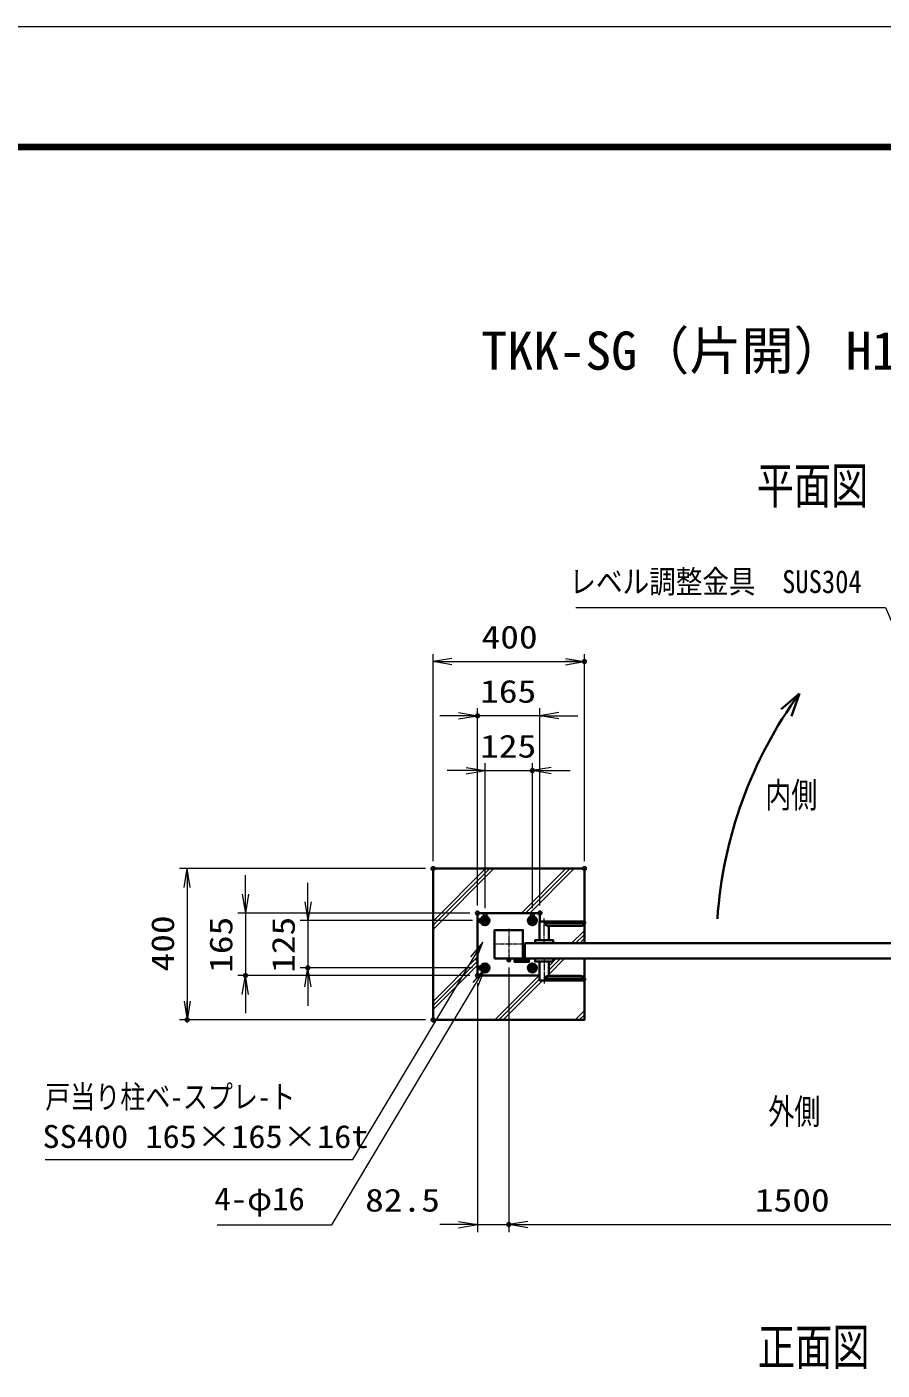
# Model space of a CAD drawing. Units: millimetres at full size. Extents: x -5940 to 5940, y -4200 to 4200.
# Drawn here: x -3797 to -1537, y 649 to 4200 of the extents above; entities that cross this region are included whole.
import ezdxf
from ezdxf.enums import TextEntityAlignment as Align

# ---------------------------------------------------------------- set-up
doc = ezdxf.new("R2010")
doc.units = ezdxf.units.MM
doc.header["$LTSCALE"] = 20
doc.header["$PDMODE"] = 32
doc.header["$PDSIZE"] = 10
for name, pattern in [('DASHED', [7.5, 6, -1.5]), ('USER1', [18, 12, -1.5, 3, -1.5]), ('USER2', [9, 6, -0.75, 1.5, -0.75])]:
    doc.linetypes.add(name, pattern=pattern)
for name, color, linetype, lineweight in [('0-0_D-TTL', 7, 'Continuous', 18), ('0-1_軸線', 200, 'USER1', 15), ('0-2_隠れ線', 140, 'DASHED', 18), ('0-3_外形線', 7, 'Continuous', 35), ('0-4_寸法線', 4, 'Continuous', 18), ('0-5_0', 7, 'Continuous', 18), ('0-8_細線', 2, 'Continuous', 35), ('1-0_ハッチング', 253, 'Continuous', 13)]:
    doc.layers.add(name, color=color, linetype=linetype, lineweight=lineweight)
doc.layers.add('0-6_Defpoints', color=7, linetype='Continuous')
doc.layers.add('0-7_文字', color=254, linetype='Continuous')
doc.styles.add('ＭＳ ゴシック', font='')
doc.styles.get('ＭＳ ゴシック').set_extended_font_data('MS Gothic')

# ---------------------------------------------------------------- blocks, each defined once
blk = doc.blocks.new('_Open')
at = {"layer": '0-5_0'}
blk.add_line((-20, 3.333), (0, 0), dxfattribs=at)
blk.add_lwpolyline([(-20, -3.333), (0, 0), (-20, 0)], dxfattribs=at)
blk = doc.blocks.new('U15')
at = {"layer": '0-1_軸線', "linetype": 'USER2'}
for p, q in [((-1250, 1478.6), (-1250, 1021.4)), ((-1478.6, 1250), (-1021.4, 1250))]:
    blk.add_line(p, q, dxfattribs=at)
at = {"layer": '0-3_外形線'}
blk.add_lwpolyline([(-1430, 1146.1), (-1250, 1042.2), (-1070, 1146.1), (-1070, 1353.9), (-1250, 1457.8), (-1430, 1353.9)], close=True, dxfattribs=at)
for radius in [180, 101.1]:
    blk.add_circle((-1250, 1250), radius, dxfattribs=at)
at = {"layer": '0-8_細線', "color": 4, "lineweight": 25}
blk.add_arc((-1250, 1250), 120, 260, 170, dxfattribs=at)
blk = doc.blocks.new('U16')
at = {"layer": '0-1_軸線', "linetype": 'USER2'}
for p, q in [((-1250, 1514), (-1250, 986)), ((-1514, 1250), (-986, 1250))]:
    blk.add_line(p, q, dxfattribs=at)
at = {"layer": '0-3_外形線'}
for radius in [240, 140]:
    blk.add_circle((-1250, 1250), radius, dxfattribs=at)
blk = doc.blocks.new('U17')
at = {"layer": '0-1_軸線', "linetype": 'USER2'}
for p, q in [((-1478.6, -1250), (-1021.4, -1250)), ((-1250, -1478.6), (-1250, -1021.4))]:
    blk.add_line(p, q, dxfattribs=at)
at = {"layer": '0-3_外形線'}
blk.add_lwpolyline([(-1430, -1146.1), (-1250, -1042.2), (-1070, -1146.1), (-1070, -1353.9), (-1250, -1457.8), (-1430, -1353.9)], close=True, dxfattribs=at)
for radius in [180, 101.1]:
    blk.add_circle((-1250, -1250), radius, dxfattribs=at)
at = {"layer": '0-8_細線', "color": 4, "lineweight": 25}
blk.add_arc((-1250, -1250), 120, 190, 100, dxfattribs=at)
blk = doc.blocks.new('U18')
at = {"layer": '0-1_軸線', "linetype": 'USER2'}
for p, q in [((-1514, -1250), (-986, -1250)), ((-1250, -1514), (-1250, -986))]:
    blk.add_line(p, q, dxfattribs=at)
at = {"layer": '0-3_外形線'}
for radius in [240, 140]:
    blk.add_circle((-1250, -1250), radius, dxfattribs=at)
blk = doc.blocks.new('U19')
at = {"layer": '0-1_軸線', "linetype": 'USER2'}
for p, q in [((1250, 1478.6), (1250, 1021.4)), ((1478.6, 1250), (1021.4, 1250))]:
    blk.add_line(p, q, dxfattribs=at)
at = {"layer": '0-3_外形線'}
blk.add_lwpolyline([(1430, 1146.1), (1250, 1042.2), (1070, 1146.1), (1070, 1353.9), (1250, 1457.8), (1430, 1353.9)], close=True, dxfattribs=at)
for radius in [180, 101.1]:
    blk.add_circle((1250, 1250), radius, dxfattribs=at)
at = {"layer": '0-8_細線', "color": 4, "lineweight": 25}
blk.add_arc((1250, 1250), 120, 10, 280, dxfattribs=at)
blk = doc.blocks.new('U20')
at = {"layer": '0-1_軸線', "linetype": 'USER2'}
for p, q in [((1250, 1514), (1250, 986)), ((1514, 1250), (986, 1250))]:
    blk.add_line(p, q, dxfattribs=at)
at = {"layer": '0-3_外形線'}
for radius in [240, 140]:
    blk.add_circle((1250, 1250), radius, dxfattribs=at)
blk = doc.blocks.new('U21')
at = {"layer": '0-1_軸線', "linetype": 'USER2'}
for p, q in [((1478.6, -1250), (1021.4, -1250)), ((1250, -1478.6), (1250, -1021.4))]:
    blk.add_line(p, q, dxfattribs=at)
at = {"layer": '0-3_外形線'}
blk.add_lwpolyline([(1430, -1146.1), (1250, -1042.2), (1070, -1146.1), (1070, -1353.9), (1250, -1457.8), (1430, -1353.9)], close=True, dxfattribs=at)
for radius in [180, 101.1]:
    blk.add_circle((1250, -1250), radius, dxfattribs=at)
at = {"layer": '0-8_細線', "color": 4, "lineweight": 25}
blk.add_arc((1250, -1250), 120, 80, 350, dxfattribs=at)
blk = doc.blocks.new('U22')
at = {"layer": '0-1_軸線', "linetype": 'USER2'}
for p, q in [((1514, -1250), (986, -1250)), ((1250, -1514), (1250, -986))]:
    blk.add_line(p, q, dxfattribs=at)
at = {"layer": '0-3_外形線'}
for radius in [240, 140]:
    blk.add_circle((1250, -1250), radius, dxfattribs=at)
blk = doc.blocks.new('adggdgag')
at = {"layer": '0-1_軸線'}
for p, q in [((0, 825), (0, -825)), ((825, 0), (-825, 0))]:
    blk.add_line(p, q, dxfattribs=at)
at = {"layer": '0-2_隠れ線'}
for centre in [(-1250, 1250), (1250, 1250), (-1250, -1250), (1250, -1250)]:
    blk.add_circle(centre, 160, dxfattribs=at)
at = {"layer": '0-3_外形線'}
blk.add_lwpolyline([(1650, 1210), (1650, 1650), (-1650, 1650), (-1650, -1650), (1630, -1650)], dxfattribs=at)
for points in [[(-750, -750), (750, -750), (750, 750), (-750, 750)], [(310, -840), (690, -840), (690, -750), (310, -750)], [(310, -840), (1070, -840), (1070, -930), (310, -930)]]:
    blk.add_lwpolyline(points, close=True, dxfattribs=at)
at = {"layer": '0-8_細線'}
blk.add_lwpolyline([(770, -840), (1070, -840), (1070, -780), (770, -780)], close=True, dxfattribs=at)
at = {"layer": '0-3_外形線'}
for name in ['U16', 'U15', 'U20', 'U19', 'U18', 'U17', 'U22', 'U21']:
    blk.add_blockref(name, (0, 0), dxfattribs=at)
blk = doc.blocks.new('fffafafa')
at = {"layer": '0-1_軸線'}
blk.add_line((0, -160), (0, 1155.1), dxfattribs=at)
at = {"layer": '0-3_外形線'}
for p, q in [((-240, 0), (-240, 980)), ((-220, 1000), (2140, 1000)), ((2160, 900), (0, 900)), ((240, 760), (1917.5, 760)), ((240, 760), (240, 0)), ((2160, 900), (2160, 980)), ((-474, 0), (474, 0)), ((-480, -160), (-480, -6)), ((-480, -160), (480, -160)), ((480, -160), (480, -6))]:
    blk.add_line(p, q, dxfattribs=at)
for centre, radius, start, end in [((-220, 980), 20, 90, 180), ((242.5, 1040), 280, 209.99736, 269.48969), ((1917.5, 1040), 280, 270, 330.00262), ((2140, 980), 20, 0, 90), ((-474, -6), 6, 90, 180), ((474, -6), 6, 0, 90)]:
    blk.add_arc(centre, radius, start, end, dxfattribs=at)
blk = doc.blocks.new('S36')
at = {"layer": '0-4_寸法線'}
for points in [[(-14399496.8, 54500619.5), (-14383239.8, 54500619.5), (-14376877.7, 54511241.5), (-14376363.9, 54512099.4)], [(-14376734.8, 54511155.9), (-14376363.9, 54512099.4), (-14377020.7, 54511327.1)]]:
    blk.add_lwpolyline(points, dxfattribs=at)
at = {"layer": '0-4_寸法線', "color": 254, "style": 'ＭＳ ゴシック'}
for s, width, p in [('戸当り柱ベ-スプレ-ト', 0.8, (-14399496.8, 54502958.8)), ('SS400 165×165×16t', 1.1, (-14399640.8, 54500858.8))]:
    blk.add_text(s, height=1212, dxfattribs=dict(at, width=width)).set_placement(p, align=Align.BOTTOM_LEFT)
blk = doc.blocks.new('S41')
at = {"layer": '0-4_寸法線'}
for points in [[(-14371442.1, 54529800.5), (-14355090.9, 54529800.5), (-14348152.6, 54513765.8), (-14347755.4, 54512848.1)], [(-14348305.5, 54513699.7), (-14347755.4, 54512848.1), (-14347999.6, 54513832)]]:
    blk.add_lwpolyline(points, dxfattribs=at)
at = {"layer": '0-4_寸法線', "color": 254, "style": 'ＭＳ ゴシック', "width": 0.85}
blk.add_text('レベル調整金具\u3000SUS304', height=1212, dxfattribs=at).set_placement((-14371787.7, 54530197.4), align=Align.BOTTOM_LEFT)
blk = doc.blocks.new('S42')
at = {"layer": '0-4_寸法線'}
for points in [[(-14390409.1, 54497164.9), (-14384339.5, 54497164.9), (-14376757.5, 54509884.1), (-14376245.4, 54510743.1)], [(-14376614.3, 54509798.8), (-14376245.4, 54510743.1), (-14376900.6, 54509969.5)]]:
    blk.add_lwpolyline(points, dxfattribs=at)
at = {"layer": '0-4_寸法線', "color": 254, "style": 'ＭＳ ゴシック', "width": 1.05}
blk.add_text('4-φ16', height=1212, dxfattribs=at).set_placement((-14390553.1, 54497561.8), align=Align.BOTTOM_LEFT)

msp = doc.modelspace()

# ---------------------------------------------------------------- linework, layer by layer
at = {"layer": '0-0_D-TTL'}
for points in [[(-5940, -4200), (5940, -4200), (5940, 4200), (-5940, 4200)], [(-5558.14, 3889.71), (5558.14, 3889.71), (5558.14, -3888.86), (-5558.14, -3888.86)], [(-5554.61, 3886.18), (5554.61, 3886.18), (5554.61, -3885.32), (-5554.61, -3885.32)], [(-5551.07, 3882.64), (5551.07, 3882.64), (5551.07, -3881.79), (-5551.07, -3881.79)], [(-5547.54, 3879.11), (5547.54, 3879.11), (5547.54, -3878.25), (-5547.54, -3878.25)], [(-5544, 3875.57), (5544, 3875.57), (5544, -3874.71), (-5544, -3874.71)]]:
    msp.add_lwpolyline(points, close=True, dxfattribs=at)
at = {"layer": '0-3_外形線'}
msp.add_lwpolyline([(-2323.52, 1777.18), (-2323.52, 1974.68), (-2723.52, 1974.68), (-2723.52, 1574.68), (-2323.52, 1574.68), (-2323.52, 1737.18)], dxfattribs=at)
msp.add_lwpolyline([(-2481.02, 1777.18), (-961.02, 1777.18), (-961.02, 1737.18), (-2481.02, 1737.18)], close=True, dxfattribs=at)
at = {"layer": '0-4_寸法線'}
for p, q in [((-2723.52, 1994.68), (-2723.52, 2542.07)), ((-2723.52, 2522.07), (-2323.52, 2522.07)), ((-2323.52, 1994.68), (-2323.52, 2542.07)), ((-2606.02, 1877.18), (-2606.02, 2398.66)), ((-2441.02, 1877.18), (-2441.02, 2398.66)), ((-2656.02, 2378.66), (-2706.02, 2378.66)), ((-2441.02, 2378.66), (-2606.02, 2378.66)), ((-2391.02, 2378.66), (-2341.02, 2378.66)), ((-2586.02, 1870.38), (-2586.02, 2253.66)), ((-2461.02, 1870.38), (-2461.02, 2253.66)), ((-2636.02, 2233.66), (-2686.02, 2233.66)), ((-2586.02, 2233.66), (-2461.02, 2233.66)), ((-2411.02, 2233.66), (-2361.02, 2233.66)), ((-2743.52, 1974.68), (-3393.42, 1974.68)), ((-3373.42, 1974.68), (-3373.42, 1574.68)), ((-3219.38, 1907.18), (-3219.38, 1957.18)), ((-3054.38, 1887.18), (-3054.38, 1937.18)), ((-2626.02, 1857.18), (-3239.38, 1857.18)), ((-3219.38, 1857.18), (-3219.38, 1692.18)), ((-2619.22, 1837.18), (-3074.38, 1837.18)), ((-3054.38, 1837.18), (-3054.38, 1712.18)), ((-2619.22, 1712.18), (-3074.38, 1712.18)), ((-2523.52, 1713.43), (-2523.52, 1013.5)), ((-2523.52, 1713.43), (-2523.52, 1013.5)), ((-2626.02, 1692.18), (-3239.38, 1692.18)), ((-2606.02, 1672.18), (-2606.02, 1013.5)), ((-3219.38, 1642.18), (-3219.38, 1592.18)), ((-3054.38, 1662.18), (-3054.38, 1612.18)), ((-2743.52, 1574.68), (-3393.42, 1574.68)), ((-2656.02, 1033.5), (-2706.02, 1033.5)), ((-2606.02, 1033.5), (-2523.52, 1033.5)), ((-2523.52, 1033.5), (-1023.52, 1033.5)), ((-2473.52, 1033.5), (-2423.52, 1033.5))]:
    msp.add_line(p, q, dxfattribs=at)
at = {"layer": '0-6_Defpoints'}
for p in [(-2323.52, 2522.07), (-2606.02, 2378.66), (-2461.02, 2233.66), (-2723.52, 1974.68), (-2723.52, 1974.68), (-2323.52, 1974.68), (-2606.02, 1857.18), (-2606.02, 1857.18), (-2586.02, 1850.38), (-2461.02, 1850.38), (-2441.02, 1857.18), (-2599.22, 1837.18), (-3054.38, 1712.18), (-2599.22, 1712.18), (-2523.52, 1733.43), (-2523.52, 1733.43), (-3219.38, 1692.18), (-2606.02, 1692.18), (-2606.02, 1692.18), (-3373.42, 1574.68), (-2723.52, 1574.68), (-2523.52, 1033.5)]:
    msp.add_point(p, dxfattribs=at)
at = {"layer": '0-8_細線'}
for q in [(-1803.54, 2396.24), (-1776.47, 2377.74)]:
    msp.add_line((-1755.48, 2437.51), q, dxfattribs=at)
msp.add_arc((-832.13, 1764.45), 1142.63, 143.9103, 176.11605, dxfattribs=at)
at = {"layer": '1-0_ハッチング'}
for p, q in [((-2723.52, 1835.71), (-2584.56, 1974.68)), ((-2723.52, 1824.83), (-2573.68, 1974.68)), ((-2723.52, 1813.96), (-2562.81, 1974.68)), ((-2489.93, 1857.18), (-2372.43, 1974.68)), ((-2479.05, 1857.18), (-2361.55, 1974.68)), ((-2468.18, 1857.18), (-2350.68, 1974.68)), ((-2359.21, 1775.76), (-2323.52, 1811.44)), ((-2348.66, 1775.44), (-2323.52, 1800.57)), ((-2338.1, 1775.12), (-2323.52, 1789.69)), ((-2723.52, 1623.58), (-2606.02, 1741.08)), ((-2723.52, 1612.7), (-2606.02, 1730.2)), ((-2723.52, 1601.83), (-2606.02, 1719.33)), ((-2418.02, 1716.94), (-2397.79, 1737.18)), ((-2418.02, 1706.07), (-2386.92, 1737.18)), ((-2418.02, 1695.19), (-2376.04, 1737.18)), ((-2560.29, 1574.68), (-2442.79, 1692.18)), ((-2549.42, 1574.68), (-2442.02, 1682.07)), ((-2538.54, 1574.68), (-2434.04, 1679.18)), ((-2348.16, 1574.68), (-2323.52, 1599.31)), ((-2337.29, 1574.68), (-2323.52, 1588.44)), ((-2326.41, 1574.68), (-2323.52, 1577.56))]:
    msp.add_line(p, q, dxfattribs=at)

# ---------------------------------------------------------------- block references
at = {"layer": '0-3_外形線', "xscale": 0.05, "yscale": 0.05}
for name, p in [('adggdgag', (-2523.52, 1774.68)), ('fffafafa', (-2430.02, 1785.18))]:
    msp.add_blockref(name, p, dxfattribs=at)
at = {"layer": '0-3_外形線', "xscale": -0.05, "yscale": 0.05, "rotation": 180}
msp.add_blockref('fffafafa', (-2430.02, 1729.18), dxfattribs=at)
at = {"layer": '0-4_寸法線'}
for name, p, xscale, yscale in [('S41', (716226.25, -2723824.98), 0.05, 0.05), ('_Open', (-2323.52, 2522.07), 2.5, 2.5), ('_Open', (-2606.02, 2378.66), 2.5, 2.5), ('_Open', (-2586.02, 2233.66), 2.5, 2.5), ('S36', (716226.25, -2723824.98), 0.05, 0.05), ('S42', (716226.25, -2723824.98), 0.05, 0.05), ('_Open', (-2606.02, 1033.5), 2.5, 2.5)]:
    msp.add_blockref(name, p, dxfattribs=dict(at, xscale=xscale, yscale=yscale))
at = {"layer": '0-4_寸法線', "xscale": 2.5, "yscale": 2.5}
for p, rotation in [((-2723.52, 2522.07), 180), ((-2441.02, 2378.66), 180), ((-2461.02, 2233.66), 180), ((-3373.42, 1974.68), 90), ((-3219.38, 1857.18), 270), ((-3054.38, 1837.18), 270), ((-3054.38, 1712.18), 90), ((-3219.38, 1692.18), 90), ((-3373.42, 1574.68), 270), ((-2523.52, 1033.5), 180), ((-2523.52, 1033.5), 180)]:
    msp.add_blockref('_Open', p, dxfattribs=dict(at, rotation=rotation))

# ---------------------------------------------------------------- texts
at = {"layer": '0-4_寸法線', "color": 254, "style": 'ＭＳ ゴシック', "width": 1.2}
for s, p in [('400', (-2595.52, 2538.41)), ('165', (-2599.12, 2395)), ('125', (-2599.12, 2250)), ('82.5', (-2902.99, 1049.84)), ('1500', (-1873.12, 1049.84))]:
    msp.add_text(s, height=60.56, dxfattribs=at).set_placement(p, align=Align.BOTTOM_LEFT)
for s, p in [('400', (-3389.76, 1702.68)), ('165', (-3235.73, 1699.08)), ('125', (-3070.73, 1699.08))]:
    msp.add_text(s, height=60.56, rotation=90, dxfattribs=at).set_placement(p, align=Align.BOTTOM_LEFT)
at = {"layer": '0-7_文字', "style": 'ＭＳ ゴシック'}
msp.add_text('TKK-SG（片開）H1500×W1500', height=101, dxfattribs=at).set_placement((-2596.34, 3263.26), align=Align.BOTTOM_LEFT)
at = {"layer": '0-7_文字', "style": 'ＭＳ ゴシック', "width": 0.75}
for s, height, p in [('平面図', 96.19, (-1868.48, 2910.29)), ('内側', 67.3, (-1845.59, 2115.48)), ('外側', 67.3, (-1837.66, 1278.74)), ('正面図', 96.19, (-1865.13, 633.23))]:
    msp.add_text(s, height=height, dxfattribs=at).set_placement(p, align=Align.BOTTOM_LEFT)

doc.saveas('drawing.dxf')
